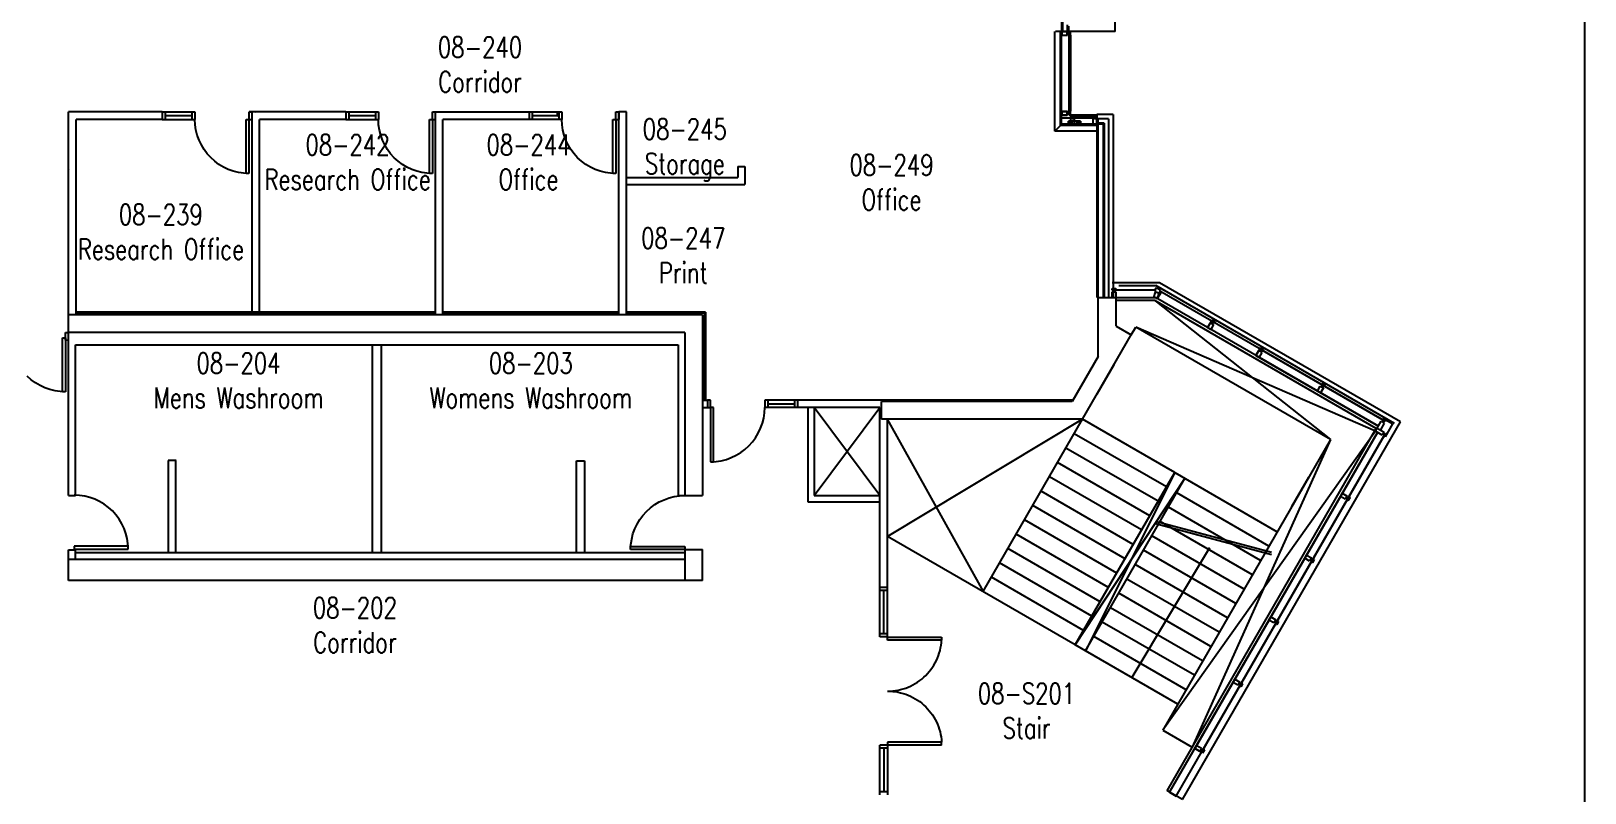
# Model space of a CAD drawing. Extents: x 11182 to 734459, y -1391328 to 152085.
# Drawn here: x 320452 to 346711, y -833100 to -820228 of the extents above; entities that cross this region are included whole.
import ezdxf
from ezdxf.enums import TextEntityAlignment as Align

# ---------------------------------------------------------------- set-up
doc = ezdxf.new("R2010")
doc.units = 0
doc.header["$LTSCALE"] = 500
doc.header["$MEASUREMENT"] = 0
doc.layers.add('0_Defpoints', color=106, linetype='CONTINUOUS', plot=False)
for name, color, linetype in [('0_room_data', 7, 'CONTINUOUS'), ('1_Wall_Exist', 251, 'CONTINUOUS'), ('3_Text', 7, 'CONTINUOUS')]:
    doc.layers.add(name, color=color, linetype=linetype)
doc.styles.add('1_200', font='simplex.shx', dxfattribs={"width": 0.75, "height": 460})

# ---------------------------------------------------------------- blocks, each defined once
blk = doc.blocks.new('room_data')
at = {"layer": '3_Text', "style": '1_200', "width": 0.75}
for tag, p in [('ROOMNUM', (0, 0)), ('ROOMUSE', (0, -575))]:
    blk.add_attdef(tag, text='', height=345, dxfattribs=at).set_placement(p, align=Align.MIDDLE_CENTER)

msp = doc.modelspace()

# ---------------------------------------------------------------- linework, layer by layer
at = {"layer": '0_Defpoints'}
msp.add_lwpolyline([(245170, -803584), (245170, -869287), (346711, -869287), (346711, -803584)], close=True, dxfattribs=at)
at = {"layer": '1_Wall_Exist'}
for p, q in [((338774, -820235), (338774, -817860)), ((337868, -820029), (337868, -820235)), ((337884, -820045), (337884, -820235)), ((337752, -821917), (337752, -820235)), ((338774, -820235), (337762, -820235)), ((337848, -821821), (337848, -820235)), ((337868, -821802), (337868, -820235)), ((337868, -820299), (337963, -820299)), ((337869, -820237), (337957, -820237)), ((337869, -820237), (337869, -820297)), ((337869, -820297), (337959, -820297)), ((337959, -820120), (337959, -820235)), ((337959, -820237), (337962, -820237)), ((337959, -820239), (337969, -820239)), ((337959, -820240), (337961, -820240)), ((337961, -820293), (337961, -820240)), ((337961, -820293), (337961, -820293)), ((337961, -820295), (337969, -820295)), ((337963, -820297), (337961, -820297)), ((337962, -820235), (337962, -820237)), ((337963, -820254), (337963, -820239)), ((337969, -820245), (337963, -820245)), ((338001, -820254), (337963, -820254)), ((337989, -820257), (337963, -820257)), ((337963, -820257), (337963, -820276)), ((337989, -820276), (337963, -820276)), ((337963, -820295), (337963, -820279)), ((338001, -820279), (337963, -820279)), ((337969, -820288), (337963, -820288)), ((337963, -820297), (337963, -820299)), ((337969, -820239), (337969, -820245)), ((337969, -820295), (337969, -820288)), ((337988, -820245), (337975, -820245)), ((337988, -820288), (337975, -820288)), ((337982, -820264), (337996, -820264)), ((337982, -820270), (337996, -820270)), ((337983, -820260), (337989, -820260)), ((337983, -820273), (337989, -820273)), ((337984, -820145), (337984, -820235)), ((337989, -820257), (337989, -820260)), ((337989, -820276), (337989, -820273)), ((337990, -820279), (337990, -821603)), ((338001, -820244), (337994, -820244)), ((338001, -820290), (337994, -820290)), ((337996, -820257), (337996, -820254)), ((337996, -820260), (337996, -820264)), ((337996, -820270), (337996, -820273)), ((337996, -820276), (337996, -820279)), ((337996, -820279), (337996, -821603)), ((338001, -820239), (338002, -820239)), ((338001, -820295), (338001, -820239)), ((338001, -820295), (338002, -820295)), ((338003, -820237), (338002, -820235)), ((338002, -820239), (338010, -820241)), ((338002, -820239), (338002, -820239)), ((338002, -820293), (338002, -820241)), ((338002, -820241), (338004, -820241)), ((338002, -820293), (338009, -820292)), ((338002, -820295), (338010, -820293)), ((338002, -820295), (338002, -820295)), ((338003, -820297), (338002, -820299)), ((338002, -820299), (338020, -820299)), ((338004, -820239), (338003, -820237)), ((338003, -820237), (338018, -820237)), ((338012, -820240), (338003, -820237)), ((338012, -820294), (338003, -820297)), ((338004, -820295), (338003, -820297)), ((338018, -820297), (338003, -820297)), ((338004, -820239), (338010, -820240)), ((338004, -820241), (338009, -820242)), ((338004, -820295), (338010, -820293)), ((338009, -820242), (338012, -820241)), ((338009, -820292), (338012, -820292)), ((338010, -820241), (338010, -820240)), ((338010, -820293), (338010, -820293)), ((338012, -820241), (338012, -820240)), ((338012, -820292), (338012, -820294)), ((338018, -820297), (338018, -820237)), ((338020, -820299), (338020, -820235)), ((338022, -821584), (338022, -820299)), ((322668, -821594), (321086, -821594)), ((321086, -828077), (321086, -821594)), ((322669, -821594), (323221, -821594)), ((322669, -821594), (322669, -821721)), ((322720, -821594), (322720, -821721)), ((323170, -821594), (323170, -821721)), ((323221, -821594), (323221, -821721)), ((324136, -821594), (324186, -821594)), ((324136, -821721), (324136, -821594)), ((325769, -821595), (324137, -821594)), ((324186, -824980), (324186, -821594)), ((324243, -821588), (324230, -821601)), ((324681, -821594), (324486, -821594)), ((325769, -821595), (326321, -821595)), ((325769, -821595), (325769, -821722)), ((325820, -821595), (325820, -821722)), ((326270, -821595), (326270, -821722)), ((326321, -821595), (326321, -821722)), ((327236, -821595), (329421, -821595)), ((327236, -821722), (327236, -821595)), ((327286, -825021), (327286, -821595)), ((328870, -821595), (328870, -821722)), ((328920, -821595), (328920, -821722)), ((329351, -821638), (329351, -821617)), ((329370, -821595), (329370, -821722)), ((329421, -821595), (329421, -821722)), ((330336, -821595), (330387, -821595)), ((330336, -821722), (330336, -821595)), ((330513, -821594), (330386, -821594)), ((330386, -825021), (330386, -821594)), ((330387, -821595), (330387, -821722)), ((330513, -825021), (330513, -821594)), ((337868, -821584), (337962, -821584)), ((337869, -821586), (337957, -821586)), ((337869, -821586), (337869, -821646)), ((337959, -821586), (337962, -821586)), ((337959, -821588), (337969, -821588)), ((337959, -821590), (337961, -821590)), ((337961, -821643), (337961, -821590)), ((337962, -821584), (337962, -821586)), ((337963, -821603), (337963, -821588)), ((337969, -821595), (337963, -821595)), ((338001, -821603), (337963, -821603)), ((337989, -821606), (337963, -821606)), ((337963, -821606), (337963, -821626)), ((337989, -821626), (337963, -821626)), ((337963, -821644), (337963, -821629)), ((338001, -821629), (337963, -821629)), ((337969, -821588), (337969, -821595)), ((337988, -821595), (337975, -821595)), ((337982, -821613), (337996, -821613)), ((337982, -821619), (337996, -821619)), ((337983, -821609), (337989, -821609)), ((337983, -821622), (337989, -821622)), ((337989, -821606), (337989, -821609)), ((337989, -821626), (337989, -821622)), ((338001, -821593), (337994, -821593)), ((337996, -821606), (337996, -821603)), ((337996, -821609), (337996, -821613)), ((337996, -821619), (337996, -821622)), ((337996, -821626), (337996, -821629)), ((338001, -821588), (338002, -821588)), ((338001, -821644), (338001, -821588)), ((338002, -821584), (338020, -821584)), ((338003, -821586), (338002, -821584)), ((338002, -821588), (338010, -821590)), ((338002, -821588), (338002, -821588)), ((338002, -821642), (338002, -821590)), ((338002, -821590), (338004, -821590)), ((338004, -821588), (338003, -821586)), ((338003, -821586), (338018, -821586)), ((338012, -821589), (338003, -821586)), ((338004, -821588), (338010, -821590)), ((338004, -821590), (338009, -821591)), ((338009, -821591), (338012, -821591)), ((338010, -821590), (338010, -821590)), ((338012, -821591), (338012, -821589)), ((338018, -821646), (338018, -821586)), ((338020, -821648), (338020, -821584)), ((321213, -825021), (321213, -821721)), ((322668, -821721), (321213, -821721)), ((322669, -821721), (323221, -821721)), ((323170, -821658), (322720, -821658)), ((323226, -821810), (323221, -821721)), ((323239, -821899), (323226, -821810)), ((324085, -821721), (324135, -821721)), ((324085, -822635), (324085, -821721)), ((324135, -821721), (324135, -822635)), ((324136, -821721), (324186, -821721)), ((325769, -821722), (324313, -821721)), ((324313, -824980), (324313, -821721)), ((325769, -821722), (326321, -821722)), ((326270, -821659), (325820, -821659)), ((326326, -821812), (326321, -821722)), ((326339, -821900), (326326, -821812)), ((327185, -821722), (327235, -821722)), ((327185, -822637), (327185, -821722)), ((327235, -821722), (327235, -822637)), ((327236, -821722), (327286, -821722)), ((327413, -825021), (327413, -821722)), ((329421, -821722), (327413, -821722)), ((329370, -821659), (328920, -821659)), ((329357, -821652), (329344, -821665)), ((329426, -821812), (329421, -821722)), ((329439, -821900), (329426, -821812)), ((330285, -821722), (330336, -821722)), ((330285, -822637), (330285, -821722)), ((330336, -821722), (330387, -821722)), ((330336, -821722), (330336, -822637)), ((337848, -821821), (337752, -821917)), ((338462, -821821), (337848, -821821)), ((337868, -821648), (337963, -821648)), ((338462, -821802), (337868, -821802)), ((337869, -821646), (337959, -821646)), ((338440, -821701), (337871, -821701)), ((337961, -821643), (337961, -821643)), ((337961, -821644), (337969, -821644)), ((337963, -821646), (337961, -821646)), ((337969, -821638), (337963, -821638)), ((337963, -821646), (337963, -821648)), ((337969, -821644), (337969, -821638)), ((337988, -821638), (337975, -821638)), ((338040, -821748, 84), (337983, -821748, 76)), ((338184, -821748, 104), (337983, -821748, 76)), ((337983, -821748, 76), (337983, -821805, 76)), ((337983, -821805, 76), (338040, -821805, 84)), ((337983, -821805, 76), (338184, -821805, 104)), ((338040, -821751, 59), (337990, -821751, 51)), ((337990, -821751, 51), (337990, -821802, 51)), ((337990, -821802, 51), (338040, -821802, 59)), ((337993, -821754, 97), (337993, -821798, 97)), ((338169, -821754, 121), (337993, -821754, 97)), ((337993, -821798, 97), (338169, -821798, 121)), ((338001, -821639), (337994, -821639)), ((338001, -821644), (338002, -821644)), ((338002, -821642), (338009, -821641)), ((338002, -821644), (338010, -821642)), ((338002, -821644), (338002, -821644)), ((338003, -821646), (338002, -821648)), ((338002, -821648), (338020, -821648)), ((338012, -821643), (338003, -821646)), ((338004, -821644), (338003, -821646)), ((338018, -821646), (338003, -821646)), ((338004, -821644), (338010, -821643)), ((338009, -821641), (338012, -821642)), ((338010, -821642), (338010, -821643)), ((338012, -821642), (338012, -821643)), ((338022, -821667), (338022, -821650)), ((338085, -821650), (338022, -821650)), ((338023, -821666), (338022, -821667)), ((338022, -821802), (338022, -821707)), ((338022, -821707), (338023, -821707)), ((338083, -821651), (338023, -821651)), ((338023, -821666), (338023, -821651)), ((338026, -821657), (338023, -821666)), ((338025, -821665), (338023, -821666)), ((338023, -821710), (338023, -821707)), ((338023, -821800), (338023, -821712)), ((338023, -821800), (338083, -821800)), ((338025, -821665), (338027, -821660)), ((338025, -821669), (338025, -821667)), ((338026, -821667), (338025, -821667)), ((338081, -821669), (338025, -821669)), ((338025, -821710), (338025, -821700)), ((338025, -821700), (338032, -821700)), ((338041, -821707), (338025, -821707)), ((338028, -821657), (338026, -821657)), ((338026, -821667), (338027, -821660)), ((338027, -821660), (338027, -821660)), ((338027, -821667), (338028, -821665)), ((338079, -821667), (338027, -821667)), ((338080, -821708), (338027, -821708)), ((338027, -821710), (338027, -821708)), ((338028, -821660), (338028, -821657)), ((338028, -821665), (338028, -821660)), ((338030, -821669), (338030, -821675)), ((338032, -821681), (338032, -821694)), ((338032, -821700), (338032, -821707)), ((338040, -821805, 84), (338040, -821748, 84)), ((338040, -821802, 59), (338040, -821751, 59)), ((338041, -821669), (338041, -821707)), ((338044, -821674), (338041, -821674)), ((338044, -821681), (338044, -821707)), ((338044, -821681), (338047, -821681)), ((338044, -821707), (338063, -821707)), ((338047, -821674), (338050, -821674)), ((338047, -821687), (338047, -821681)), ((338050, -821687), (338050, -821674)), ((338056, -821687), (338056, -821674)), ((338056, -821674), (338059, -821674)), ((338059, -821687), (338059, -821681)), ((338063, -821681), (338059, -821681)), ((338063, -821674), (338066, -821674)), ((338063, -821681), (338063, -821707)), ((338066, -821669), (338066, -821707)), ((338066, -821673), (338418, -821673)), ((338066, -821680), (338418, -821680)), ((338081, -821707), (338066, -821707)), ((338075, -821681), (338075, -821694)), ((338075, -821700), (338075, -821707)), ((338081, -821700), (338075, -821700)), ((338076, -821669), (338076, -821675)), ((338078, -821660), (338079, -821657)), ((338079, -821667), (338078, -821660)), ((338079, -821657), (338080, -821657)), ((338080, -821657), (338083, -821666)), ((338081, -821665), (338080, -821660)), ((338080, -821660), (338080, -821660)), ((338081, -821667), (338080, -821660)), ((338080, -821709), (338080, -821708)), ((338081, -821665), (338083, -821666)), ((338081, -821669), (338081, -821667)), ((338081, -821667), (338081, -821667)), ((338081, -821709), (338081, -821700)), ((338083, -821651), (338083, -821666)), ((338083, -821666), (338085, -821667)), ((338083, -821707), (338083, -821709)), ((338083, -821707), (338085, -821707)), ((338083, -821800), (338083, -821711)), ((338399, -821648), (338085, -821648)), ((338085, -821667), (338085, -821650)), ((338085, -821802), (338085, -821707)), ((338128, -821805, 96), (338128, -821748, 96)), ((338128, -821748, 96), (338184, -821748, 104)), ((338184, -821805, 104), (338128, -821805, 96)), ((338134, -821751, 71), (338184, -821751, 79)), ((338134, -821802, 71), (338134, -821751, 71)), ((338184, -821802, 79), (338134, -821802, 71)), ((338169, -821798, 121), (338169, -821754, 121)), ((338184, -821748, 104), (338184, -821805, 104)), ((338184, -821751, 79), (338184, -821802, 79)), ((338399, -821667), (338399, -821650)), ((338462, -821650), (338399, -821650)), ((338401, -821666), (338399, -821667)), ((338399, -821802), (338399, -821707)), ((338399, -821707), (338401, -821707)), ((338461, -821651), (338401, -821651)), ((338401, -821666), (338401, -821651)), ((338404, -821657), (338401, -821666)), ((338403, -821665), (338401, -821666)), ((338401, -821710), (338401, -821707)), ((338401, -821800), (338401, -821712)), ((338401, -821800), (338461, -821800)), ((338403, -821665), (338404, -821660)), ((338403, -821667), (338404, -821660)), ((338403, -821669), (338403, -821667)), ((338403, -821667), (338403, -821667)), ((338459, -821669), (338403, -821669)), ((338403, -821710), (338403, -821700)), ((338403, -821700), (338409, -821700)), ((338418, -821707), (338403, -821707)), ((338405, -821657), (338404, -821657)), ((338404, -821660), (338404, -821660)), ((338457, -821708), (338404, -821708)), ((338404, -821710), (338404, -821708)), ((338406, -821660), (338405, -821657)), ((338405, -821665), (338406, -821660)), ((338405, -821667), (338405, -821665)), ((338457, -821667), (338405, -821667)), ((338408, -821669), (338408, -821675)), ((338409, -821681), (338409, -821694)), ((338409, -821700), (338409, -821707)), ((338418, -821669), (338418, -821707)), ((338421, -821674), (338418, -821674)), ((338421, -821681), (338421, -821707)), ((338421, -821681), (338424, -821681)), ((338421, -821707), (338440, -821707)), ((338424, -821674), (338427, -821674)), ((338424, -821687), (338424, -821681)), ((338427, -821687), (338427, -821674)), ((338434, -821687), (338434, -821674)), ((338434, -821674), (338437, -821674)), ((338437, -821687), (338437, -821681)), ((338440, -821681), (338437, -821681)), ((338440, -821674), (338443, -821674)), ((338440, -821681), (338440, -821707)), ((338443, -821669), (338443, -821707)), ((338459, -821707), (338443, -821707)), ((338452, -821681), (338452, -821694)), ((338452, -821700), (338452, -821707)), ((338459, -821700), (338452, -821700)), ((338454, -821669), (338454, -821675)), ((338456, -821657), (338458, -821657)), ((338456, -821660), (338456, -821657)), ((338457, -821667), (338456, -821660)), ((338459, -821665), (338457, -821660)), ((338457, -821660), (338457, -821660)), ((338458, -821667), (338457, -821660)), ((338457, -821709), (338457, -821708)), ((338458, -821657), (338461, -821666)), ((338458, -821667), (338459, -821667)), ((338459, -821665), (338461, -821666)), ((338459, -821669), (338459, -821667)), ((338459, -821709), (338459, -821700)), ((338461, -821651), (338461, -821666)), ((338461, -821666), (338462, -821667)), ((338461, -821707), (338461, -821709)), ((338461, -821707), (338462, -821707)), ((338461, -821800), (338461, -821711)), ((338462, -821635), (338462, -824730)), ((338736, -821635), (338462, -821635)), ((338661, -821710), (338462, -821710)), ((338478, -821710), (338478, -824730)), ((338586, -821785), (338478, -821785)), ((338570, -821801), (338478, -821801)), ((338570, -821801), (338570, -824730)), ((338586, -821785), (338586, -824730)), ((338661, -821710), (338661, -824730)), ((338736, -821635), (338736, -824730)), ((323261, -821986), (323239, -821899)), ((323291, -822071), (323261, -821986)), ((323330, -822152), (323291, -822071)), ((323376, -822229), (323330, -822152)), ((326361, -821987), (326339, -821900)), ((326391, -822072), (326361, -821987)), ((326430, -822153), (326391, -822072)), ((326476, -822230), (326430, -822153)), ((329461, -821987), (329439, -821900)), ((329491, -822072), (329461, -821987)), ((329530, -822153), (329491, -822072)), ((329576, -822230), (329530, -822153)), ((338462, -821917), (337752, -821917)), ((323429, -822301), (323376, -822229)), ((323489, -822367), (323429, -822301)), ((323556, -822428), (323489, -822367)), ((326529, -822302), (326476, -822230)), ((326589, -822369), (326529, -822302)), ((326656, -822429), (326589, -822369)), ((329629, -822302), (329576, -822230)), ((329689, -822369), (329629, -822302)), ((329756, -822429), (329689, -822369)), ((321080, -822561), (321093, -822574)), ((323628, -822481), (323556, -822428)), ((323704, -822527), (323628, -822481)), ((323785, -822565), (323704, -822527)), ((323870, -822596), (323785, -822565)), ((323957, -822617), (323870, -822596)), ((324085, -822635), (323957, -822617)), ((324135, -822635), (324085, -822635)), ((326728, -822482), (326656, -822429)), ((326804, -822528), (326728, -822482)), ((326885, -822567), (326804, -822528)), ((326970, -822597), (326885, -822567)), ((327057, -822619), (326970, -822597)), ((327185, -822637), (327057, -822619)), ((327235, -822637), (327185, -822637)), ((329828, -822482), (329756, -822429)), ((329904, -822528), (329828, -822482)), ((329986, -822567), (329904, -822528)), ((330070, -822597), (329986, -822567)), ((330157, -822619), (330070, -822597)), ((330285, -822637), (330157, -822619)), ((330336, -822637), (330285, -822637)), ((332395, -822518), (332513, -822518)), ((332395, -822518), (332395, -822700)), ((332513, -822518), (332513, -822818)), ((330513, -822700), (332395, -822700)), ((330513, -822818), (332513, -822818)), ((339522, -824481), (338723, -824481)), ((343593, -826832), (339522, -824481)), ((338485, -824730), (338791, -824730)), ((338485, -824730), (339456, -824730)), ((338485, -825729), (338485, -824730)), ((338723, -824603), (338723, -824578)), ((338723, -824578), (338785, -824578)), ((339446, -824603), (338723, -824603)), ((338723, -824635), (338785, -824635)), ((338723, -824730), (338723, -824635)), ((338747, -824635), (338747, -824603)), ((338762, -824635), (338762, -824603)), ((339442, -824781), (338781, -824781)), ((338785, -824578), (338785, -824603)), ((338785, -824635), (338785, -824730)), ((338791, -825213), (338791, -824730)), ((338836, -824528), (339460, -824528)), ((339446, -824642), (339423, -824730)), ((343184, -826941), (339442, -824781)), ((339442, -824781), (342411, -827129)), ((339446, -824578), (339446, -824642)), ((339496, -824578), (339446, -824578)), ((339446, -824642), (339479, -824642)), ((339456, -824730), (339484, -824747)), ((343220, -826903), (339456, -824730)), ((343495, -826858), (339460, -824528)), ((339479, -824642), (339508, -824659)), ((339548, -824637), (339484, -824747)), ((339508, -824659), (339484, -824747)), ((339540, -824603), (339496, -824578)), ((339540, -824603), (339508, -824659)), ((339528, -824625), (339548, -824637)), ((343284, -826793), (339528, -824625)), ((331798, -825021), (321086, -825021)), ((327286, -824980), (321213, -824980)), ((327286, -824996), (321213, -824996)), ((330386, -824980), (327413, -824980)), ((330386, -824996), (327413, -824996)), ((331848, -824980), (330513, -824980)), ((331832, -824996), (330513, -824996)), ((331798, -825021), (331798, -828076)), ((331798, -825021), (331798, -825021)), ((331832, -824996), (331832, -826466)), ((331848, -824980), (331848, -826466)), ((338791, -825213), (339045, -825359)), ((339045, -825359), (339120, -825229)), ((342411, -827129), (339120, -825229)), ((343170, -826990), (339120, -825229)), ((340398, -825127), (340334, -825238)), ((340334, -825238), (340382, -825155)), ((340388, -825269), (340334, -825238)), ((340382, -825155), (340435, -825186)), ((340435, -825186), (340388, -825269)), ((340397, -825164), (340413, -825136)), ((340398, -825127), (340410, -825106)), ((340452, -825158), (340398, -825127)), ((340410, -825106), (340464, -825137)), ((340415, -825175), (340431, -825146)), ((340464, -825137), (340452, -825158)), ((320985, -825411), (321036, -825411)), ((320985, -826326), (320985, -825411)), ((321036, -825321), (321088, -825320)), ((321036, -825448), (321036, -825321)), ((321036, -825411), (321036, -826325)), ((321036, -825448), (321088, -825447)), ((324313, -825321), (321086, -825321)), ((331498, -825321), (321086, -825321)), ((321201, -828077), (321201, -825527)), ((321201, -825527), (331385, -825527)), ((326217, -825527), (326217, -829042)), ((326369, -825527), (326369, -829042)), ((331385, -825527), (331385, -828076)), ((331498, -825321), (331498, -828076)), ((338220, -826788), (339045, -825359)), ((339043, -825358), (339043, -825362)), ((338485, -825729), (338047, -826488)), ((341215, -825599), (341151, -825709)), ((341151, -825709), (341199, -825627)), ((341151, -825709), (343220, -826903)), ((341205, -825740), (341151, -825709)), ((341199, -825627), (341252, -825658)), ((341252, -825658), (341205, -825740)), ((341214, -825636), (341230, -825608)), ((341215, -825599), (341227, -825577)), ((341215, -825599), (343284, -826793)), ((341268, -825630), (341215, -825599)), ((341227, -825577), (341281, -825608)), ((341232, -825646), (341248, -825618)), ((341281, -825608), (341268, -825630)), ((320456, -826118), (320389, -826058)), ((338468, -826360), (338755, -825863)), ((320528, -826171), (320456, -826118)), ((320604, -826217), (320528, -826171)), ((320686, -826256), (320604, -826217)), ((320770, -826286), (320686, -826256)), ((320857, -826308), (320770, -826286)), ((320985, -826326), (320857, -826308)), ((321036, -826325), (320985, -826326)), ((342191, -826310), (342238, -826227)), ((342245, -826341), (342191, -826310)), ((342238, -826227), (342292, -826258)), ((342292, -826258), (342245, -826341)), ((342255, -826199), (342267, -826178)), ((342308, -826230), (342255, -826199)), ((342259, -826239), (342275, -826211)), ((342267, -826178), (342321, -826209)), ((342272, -826247), (342288, -826218)), ((342321, -826209), (342308, -826230)), ((331798, -826466), (331885, -826466)), ((331798, -826590), (331936, -826590)), ((331936, -826463), (331885, -826463)), ((331885, -826463), (331885, -826590)), ((331936, -826590), (331936, -826463)), ((331936, -826590), (331936, -827504)), ((331987, -826590), (331936, -826590)), ((331987, -827504), (331987, -826590)), ((332846, -826679), (332851, -826590)), ((333403, -826463), (332851, -826463)), ((332851, -826463), (332851, -826590)), ((334798, -826590), (332851, -826590)), ((332902, -826463), (332902, -826590)), ((332902, -826527), (333352, -826527)), ((333352, -826463), (333352, -826590)), ((333403, -826463), (333403, -826590)), ((338060, -826466), (333403, -826466)), ((333579, -826590), (333579, -828181)), ((333684, -826590), (333684, -828076)), ((333684, -828076), (334798, -826590)), ((334798, -828076), (333684, -826590)), ((334798, -830465), (334798, -826590)), ((338047, -826488), (334823, -826488)), ((334823, -826788), (334823, -826488)), ((332781, -826940), (332811, -826855)), ((332811, -826855), (332833, -826768)), ((332833, -826768), (332846, -826679)), ((338220, -826788), (334823, -826788)), ((334922, -826788), (334922, -829630)), ((334922, -826788), (336540, -829698)), ((338220, -826788), (334926, -828766)), ((336540, -829698), (338220, -826788)), ((339779, -827688), (338220, -826788)), ((339908, -833214), (343593, -826832)), ((343170, -826990), (343267, -826822)), ((343321, -826853), (343255, -826968)), ((343267, -826822), (343321, -826853)), ((343284, -826793), (343296, -826772)), ((343337, -826824), (343284, -826793)), ((343288, -826833), (343304, -826805)), ((343296, -826772), (343350, -826803)), ((343301, -826841), (343317, -826813)), ((343461, -826867), (343335, -827086)), ((343350, -826803), (343337, -826824)), ((343461, -826867), (343350, -826803)), ((332643, -827170), (332696, -827098)), ((332696, -827098), (332742, -827021)), ((332742, -827021), (332781, -826940)), ((339639, -827931), (338080, -827031)), ((343170, -826990), (339577, -832038)), ((342411, -827129), (339577, -832038)), ((339649, -833064), (343184, -826941)), ((339693, -833089), (343203, -827010)), ((339803, -833153), (343313, -827073)), ((342411, -827129), (340075, -832325)), ((343203, -827010), (340119, -832351)), ((343313, -827073), (340229, -832414)), ((343285, -827057), (343170, -826990)), ((343201, -826937), (343316, -827003)), ((343316, -827003), (343285, -827057)), ((343297, -827037), (343325, -827053)), ((343304, -827024), (343333, -827040)), ((343313, -827073), (343344, -827020)), ((343335, -827086), (343313, -827073)), ((343344, -827020), (343366, -827032)), ((332286, -827434), (332368, -827396)), ((332368, -827396), (332444, -827350)), ((332444, -827350), (332516, -827297)), ((332516, -827297), (332583, -827237)), ((332583, -827237), (332643, -827170)), ((339499, -828173), (337940, -827273)), ((322768, -827484), (322768, -829037)), ((322903, -827484), (322768, -827484)), ((322901, -829037), (322901, -827484)), ((329670, -827487), (329805, -827487)), ((329671, -829045), (329671, -827487)), ((329805, -827487), (329805, -829045)), ((331936, -827504), (331987, -827504)), ((331987, -827504), (332115, -827487)), ((332115, -827487), (332202, -827465)), ((332202, -827465), (332286, -827434)), ((339359, -828416), (337800, -827516)), ((339219, -828658), (337660, -827758)), ((338099, -830598), (339779, -827688)), ((338099, -830598), (339952, -827788)), ((339779, -827688), (338272, -830698)), ((338272, -830698), (339952, -827788)), ((339779, -827688), (341511, -828688)), ((341759, -828260), (342046, -827763)), ((321086, -828077), (321201, -828077)), ((321269, -828074), (321180, -828069)), ((321358, -828087), (321269, -828074)), ((321445, -828109), (321358, -828087)), ((321530, -828139), (321445, -828109)), ((321611, -828177), (321530, -828139)), ((321688, -828223), (321611, -828177)), ((330991, -828230), (331068, -828184)), ((331068, -828184), (331149, -828146)), ((331149, -828146), (331233, -828116)), ((331233, -828116), (331320, -828094)), ((331320, -828094), (331409, -828081)), ((331385, -828076), (331798, -828076)), ((331409, -828081), (331499, -828076)), ((331798, -828076), (331798, -828076)), ((333579, -828181), (334798, -828181)), ((333684, -828076), (334798, -828076)), ((339079, -828901), (337520, -828001)), ((341371, -828931), (339812, -828031)), ((341918, -827970), (341923, -827988)), ((342579, -828090), (342610, -828036)), ((342661, -828138), (342579, -828090)), ((342610, -828036), (342692, -828084)), ((342692, -828084), (342661, -828138)), ((342673, -828117), (342701, -828133)), ((342681, -828104), (342709, -828120)), ((342689, -828154), (342720, -828100)), ((342711, -828166), (342689, -828154)), ((342742, -828113), (342711, -828166)), ((342720, -828100), (342742, -828113)), ((321760, -828276), (321688, -828223)), ((321827, -828337), (321760, -828276)), ((321887, -828403), (321827, -828337)), ((321940, -828475), (321887, -828403)), ((330739, -828482), (330792, -828411)), ((330792, -828411), (330852, -828344)), ((330852, -828344), (330919, -828284)), ((330919, -828284), (330991, -828230)), ((338939, -829143), (337380, -828243)), ((341231, -829173), (339672, -828273)), ((321986, -828552), (321940, -828475)), ((322025, -828633), (321986, -828552)), ((322055, -828718), (322025, -828633)), ((322077, -828804), (322055, -828718)), ((330624, -828725), (330654, -828640)), ((330654, -828640), (330692, -828559)), ((330692, -828559), (330739, -828482)), ((338799, -829386), (337240, -828486)), ((339454, -828509), (341415, -829030)), ((339454, -828548), (341415, -829070)), ((341091, -829416), (339532, -828516)), ((321180, -828932), (321180, -828983)), ((322095, -828932), (321180, -828932)), ((321180, -828983), (322094, -828983)), ((322095, -828932), (322077, -828804)), ((322094, -828983), (322095, -828932)), ((330584, -828939), (330602, -828812)), ((330584, -828990), (330584, -828939)), ((330584, -828939), (331499, -828939)), ((330602, -828812), (330624, -828725)), ((331499, -828939), (331499, -828990)), ((338099, -830598), (334926, -828766)), ((338519, -829871), (336960, -828971)), ((338659, -829628), (337100, -828728)), ((340367, -828959), (339052, -831148)), ((340951, -829658), (339392, -828758)), ((321086, -828991), (321201, -828991)), ((321086, -829511), (321086, -828991)), ((331498, -829155), (321086, -829158)), ((321086, -829163), (321091, -829158)), ((321201, -829158), (321201, -828991)), ((331498, -829042), (321201, -829042)), ((331499, -828990), (330584, -828990)), ((331498, -828990), (331798, -828990)), ((331498, -828990), (331498, -829510)), ((331798, -829510), (331798, -828990)), ((338379, -830113), (336820, -829213)), ((340671, -830143), (339112, -829243)), ((340811, -829901), (339252, -829001)), ((341975, -829136), (342006, -829082)), ((342057, -829183), (341975, -829136)), ((342006, -829082), (342088, -829130)), ((342088, -829130), (342057, -829183)), ((342069, -829163), (342097, -829179)), ((342077, -829150), (342105, -829166)), ((342086, -829200), (342117, -829146)), ((342107, -829212), (342086, -829200)), ((342138, -829158), (342107, -829212)), ((342117, -829146), (342138, -829158)), ((338239, -830356), (336680, -829456)), ((340531, -830386), (338972, -829486)), ((331798, -829510), (321086, -829511)), ((331798, -829510), (330585, -829510)), ((334926, -829630), (334798, -829630)), ((334926, -829680), (334798, -829680)), ((334862, -830415), (334862, -829680)), ((334926, -830465), (334926, -829630)), ((340391, -830628), (338832, -829728)), ((340251, -830871), (338692, -829971)), ((340111, -831113), (338552, -830213)), ((341371, -830182), (341402, -830128)), ((341454, -830229), (341371, -830182)), ((341402, -830128), (341485, -830175)), ((341485, -830175), (341454, -830229)), ((341465, -830209), (341493, -830225)), ((341473, -830196), (341501, -830212)), ((341482, -830245), (341513, -830192)), ((341503, -830258), (341482, -830245)), ((341534, -830204), (341503, -830258)), ((341513, -830192), (341534, -830204)), ((334926, -830415), (334798, -830415)), ((334926, -830465), (334798, -830465)), ((334926, -830517), (334926, -830466)), ((334926, -830466), (335840, -830466)), ((335840, -830517), (334926, -830517)), ((335837, -830562), (335840, -830517)), ((335840, -830466), (335840, -830517)), ((339971, -831356), (338412, -830456)), ((335752, -830862), (335770, -830821)), ((335770, -830821), (335787, -830779)), ((335787, -830779), (335801, -830737)), ((335801, -830737), (335813, -830694)), ((335813, -830694), (335823, -830650)), ((335823, -830650), (335831, -830606)), ((335831, -830606), (335837, -830562)), ((338272, -830698), (338099, -830598)), ((339831, -831598), (338272, -830698)), ((335571, -831116), (335602, -831084)), ((335602, -831084), (335632, -831050)), ((335632, -831050), (335659, -831015)), ((335659, -831015), (335685, -830978)), ((335685, -830978), (335709, -830941)), ((335709, -830941), (335732, -830902)), ((335732, -830902), (335752, -830862)), ((335147, -831355), (335191, -831343)), ((335191, -831343), (335233, -831329)), ((335233, -831329), (335275, -831313)), ((335275, -831313), (335316, -831295)), ((335316, -831295), (335356, -831275)), ((335356, -831275), (335395, -831253)), ((335395, -831253), (335433, -831229)), ((335433, -831229), (335469, -831203)), ((335469, -831203), (335505, -831176)), ((335505, -831176), (335539, -831147)), ((335539, -831147), (335571, -831116)), ((340764, -831233), (340795, -831179)), ((340847, -831281), (340764, -831233)), ((340795, -831179), (340878, -831227)), ((340878, -831227), (340847, -831281)), ((340858, -831260), (340886, -831276)), ((340866, -831247), (340894, -831263)), ((340875, -831297), (340906, -831243)), ((340896, -831309), (340875, -831297)), ((340927, -831256), (340896, -831309)), ((340906, -831243), (340927, -831256)), ((334926, -831379), (334971, -831380)), ((334926, -831382), (334971, -831381)), ((334971, -831381), (335015, -831378)), ((334971, -831380), (335015, -831384)), ((335015, -831378), (335060, -831372)), ((335015, -831384), (335060, -831389)), ((335060, -831372), (335104, -831365)), ((335060, -831389), (335104, -831397)), ((335104, -831365), (335147, -831355)), ((335104, -831397), (335147, -831407)), ((335147, -831407), (335191, -831418)), ((335191, -831418), (335233, -831432)), ((335233, -831432), (335275, -831449)), ((335275, -831449), (335316, -831467)), ((335316, -831467), (335356, -831487)), ((335356, -831487), (335395, -831509)), ((335395, -831509), (335433, -831532)), ((335433, -831532), (335469, -831558)), ((335469, -831558), (335505, -831586)), ((335505, -831586), (335539, -831615)), ((335539, -831615), (335571, -831645)), ((335571, -831645), (335602, -831678)), ((335602, -831678), (335632, -831712)), ((335632, -831712), (335659, -831747)), ((335659, -831747), (335685, -831783)), ((335685, -831783), (335709, -831821)), ((335709, -831821), (335732, -831860)), ((335732, -831860), (335752, -831900)), ((335752, -831900), (335770, -831940)), ((335770, -831940), (335787, -831982)), ((335787, -831982), (335801, -832025)), ((335801, -832025), (335813, -832068)), ((335813, -832068), (335823, -832111)), ((335823, -832111), (335831, -832155)), ((339577, -832038), (340075, -832325)), ((335840, -832295), (334798, -832295)), ((334798, -833130), (334798, -832295)), ((334926, -832345), (334798, -832345)), ((334862, -832345), (334862, -833080)), ((334926, -832244), (334926, -833130)), ((335840, -832244), (334926, -832244)), ((335831, -832155), (335837, -832200)), ((335837, -832200), (335840, -832244)), ((335840, -832295), (335840, -832244)), ((340119, -832351), (340150, -832297)), ((340229, -832414), (340119, -832351)), ((340201, -832398), (340119, -832351)), ((340150, -832297), (340232, -832344)), ((340232, -832344), (340201, -832398)), ((340213, -832378), (340241, -832394)), ((340221, -832365), (340249, -832381)), ((340229, -832414), (340260, -832361)), ((340282, -832373), (340251, -832427)), ((340260, -832361), (340282, -832373)), ((340251, -832427), (340229, -832414)), ((334926, -833080), (334798, -833080)), ((339908, -833214), (339649, -833064)), ((339693, -833089), (339803, -833153))]:
    msp.add_line(p, q, dxfattribs=at)
at = {"layer": '1_Wall_Exist', "extrusion": (0, 0, -1)}
for centre, radius, start, end in [((-337959, -820238), 2.62, 276.5819, 92.1211), ((-337959, -820238), 1, 275.7106, 95.1944), ((-337983, -820266), 6.3, 268.1817, 90), ((-337983, -820267), 3.18, 282.7244, 77.2756), ((-337994, -820275), 2.16, 236.3099, 123.6901), ((-337999, -820229), 6.6, 237.9946, 310.6955), ((-337959, -821587), 2.62, 276.5819, 92.1211), ((-337959, -821587), 1, 275.7106, 95.1944), ((-337983, -821616), 6.3, 268.1817, 90), ((-337983, -821616), 3.18, 282.7244, 77.2756), ((-337994, -821624), 2.16, 236.3099, 123.6901), ((-337999, -821579), 6.6, 237.9946, 310.6955), ((-338016, -821671), 6.6, 147.9946, 220.6955), ((-338024, -821710), 2.62, 186.5819, 2.1211), ((-338024, -821710), 1, 185.7106, 5.1944), ((-338053, -821687), 6.3, 178.1817, 0), ((-338053, -821687), 3.18, 192.7244, 347.2756), ((-338061, -821675), 2.16, 146.3099, 33.6901), ((-338393, -821671), 6.6, 147.9946, 220.6955), ((-338402, -821710), 2.62, 186.5819, 2.1211), ((-338402, -821710), 1, 185.7106, 5.1944), ((-338430, -821687), 6.3, 178.1817, 0), ((-338431, -821687), 3.18, 192.7244, 347.2756), ((-338438, -821675), 2.16, 146.3099, 33.6901)]:
    msp.add_arc(centre, radius, start, end, dxfattribs=at)
at = {"layer": '1_Wall_Exist'}
for centre, radius, start, end in [((337961, -820296), 2.62, 96.5819, 272.1211), ((337961, -820296), 1, 95.7106, 275.1944), ((337994, -820259), 2.05, 46.9749, 313.0251), ((337999, -820304), 6.6, 57.9946, 130.6955), ((337994, -821608), 2.05, 46.9749, 313.0251), ((337961, -821645), 2.62, 96.5819, 272.1211), ((337961, -821645), 1, 95.7106, 275.1944), ((337999, -821654), 6.6, 57.9946, 130.6955), ((338045, -821675), 2.05, 136.9749, 43.0251), ((338082, -821708), 2.62, 186.5819, 2.1211), ((338082, -821709), 1, 185.7106, 5.1944), ((338091, -821671), 6.6, 147.9946, 220.6955), ((338422, -821675), 2.05, 136.9749, 43.0251), ((338460, -821708), 2.62, 186.5819, 2.1211), ((338460, -821709), 1, 185.7106, 5.1944), ((338468, -821671), 6.6, 147.9946, 220.6955)]:
    msp.add_arc(centre, radius, start, end, dxfattribs=at)
at = {"layer": '1_Wall_Exist', "invisible_edges": 12}
for points in [[(337983, -821748, 76), (337990, -821751, 51), (338040, -821751, 59)], [(338040, -821751, 59), (338040, -821748, 84), (337983, -821748, 76)], [(337990, -821751, 51), (337983, -821748, 76), (337983, -821805, 76)], [(337993, -821754, 97), (337983, -821748, 76), (338184, -821748, 104)], [(337993, -821798, 97), (337983, -821805, 76), (337983, -821748, 76)], [(337983, -821748, 76), (337993, -821754, 97), (337993, -821798, 97)], [(337983, -821805, 76), (337990, -821802, 51), (337990, -821751, 51)], [(338169, -821798, 121), (338184, -821805, 104), (337983, -821805, 76)], [(337983, -821805, 76), (337993, -821798, 97), (338169, -821798, 121)], [(337990, -821802, 51), (337983, -821805, 76), (338040, -821805, 84)], [(338040, -821805, 84), (338040, -821802, 59), (337990, -821802, 51)], [(338184, -821748, 104), (338169, -821754, 121), (337993, -821754, 97)], [(337993, -821754, 97), (337993, -821798, 97), (338169, -821798, 121)], [(338169, -821798, 121), (338169, -821754, 121), (337993, -821754, 97)], [(338040, -821748, 84), (338040, -821751, 59), (338040, -821802, 59)], [(338040, -821802, 59), (338040, -821805, 84), (338040, -821748, 84)], [(338134, -821751, 71), (338128, -821748, 96), (338184, -821748, 104)], [(338128, -821748, 96), (338134, -821751, 71), (338134, -821802, 71)], [(338134, -821802, 71), (338128, -821805, 96), (338128, -821748, 96)], [(338128, -821805, 96), (338134, -821802, 71), (338184, -821802, 79)], [(338184, -821802, 79), (338184, -821805, 104), (338128, -821805, 96)], [(338184, -821748, 104), (338184, -821751, 79), (338134, -821751, 71)], [(338169, -821754, 121), (338184, -821748, 104), (338184, -821805, 104)], [(338184, -821805, 104), (338169, -821798, 121), (338169, -821754, 121)], [(338184, -821751, 79), (338184, -821748, 104), (338184, -821805, 104)], [(338184, -821805, 104), (338184, -821802, 79), (338184, -821751, 79)]]:
    msp.add_3dface(points, dxfattribs=at)

# ---------------------------------------------------------------- block references
at = {"layer": '0_room_data', "xscale": 1.018417926029456, "yscale": 1.018417926029456, "zscale": 1.018417926029456}
for p, values in [((328039, -820501), {'ROOMNUM': '08-240', 'ROOMUSE': 'Corridor'}), ((331499, -821884), {'ROOMNUM': '08-245', 'ROOMUSE': 'Storage'}), ((325801, -822149), {'ROOMNUM': '08-242', 'ROOMUSE': 'Research Office'}), ((328859, -822149), {'ROOMNUM': '08-244', 'ROOMUSE': 'Office'}), ((334994, -822491), {'ROOMNUM': '08-249', 'ROOMUSE': 'Office'}), ((322646, -823328), {'ROOMNUM': '08-239', 'ROOMUSE': 'Research Office'}), ((331474, -823726), {'ROOMNUM': '08-247', 'ROOMUSE': 'Print'}), ((323958, -825838), {'ROOMNUM': '08-204', 'ROOMUSE': 'Mens Washroom'}), ((328897, -825838), {'ROOMNUM': '08-203', 'ROOMUSE': 'Womens Washroom'}), ((325925, -829972), {'ROOMNUM': '08-202', 'ROOMUSE': 'Corridor'}), ((337275, -831420), {'ROOMNUM': '08-S201', 'ROOMUSE': 'Stair'})]:
    msp.add_blockref('room_data', p, dxfattribs=at).add_auto_attribs(values)

doc.saveas('drawing.dxf')
